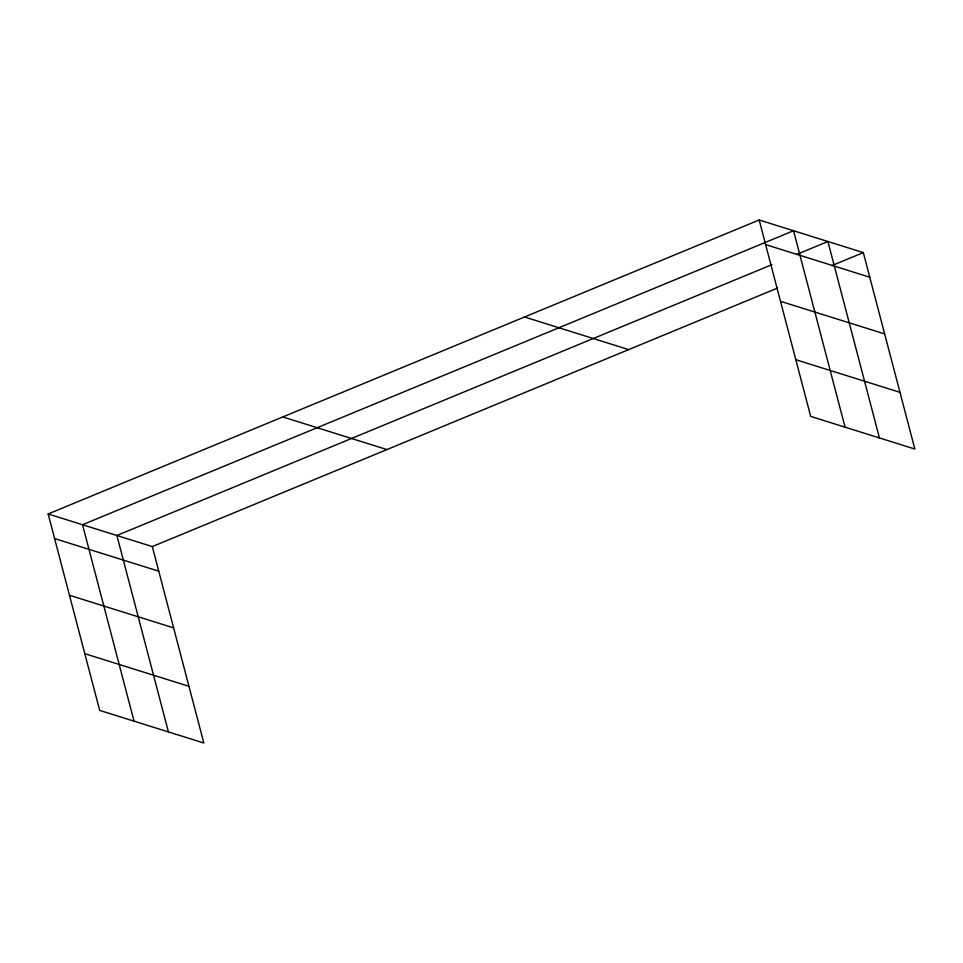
<?xml version="1.0" encoding="UTF-8"?>
<svg xmlns="http://www.w3.org/2000/svg" width="963" height="963" viewBox="0 0 963 963"><rect width="100%" height="100%" fill="white"/><g stroke="black" fill="none" stroke-linecap="round" stroke-linejoin="round"><path stroke-width="1.44" d="M48.15 513.965L152.298 546.587L203.831 743.015L99.683 710.405L48.15 513.965L759.169 219.985L863.317 252.595L914.85 449.035L810.702 416.413L759.169 219.985M771.977 264.632L116.884 535.488L168.417 731.928M796.533 254.485L827.903 241.508L879.436 437.948M152.298 546.587L777.37 288.13M831.936 265.571L863.317 252.595M765.621 244.59L869.77 277.212M780.499 301.299L884.648 333.908M795.823 359.717L899.972 392.326M524.534 316.996L628.683 349.617M282.785 416.955L386.933 449.565M54.602 538.582L158.751 571.191M69.48 595.278L173.629 627.888M84.804 653.696L188.953 686.318M845.069 427.175L793.536 230.747L82.517 524.727L134.05 721.167"/></g></svg>
